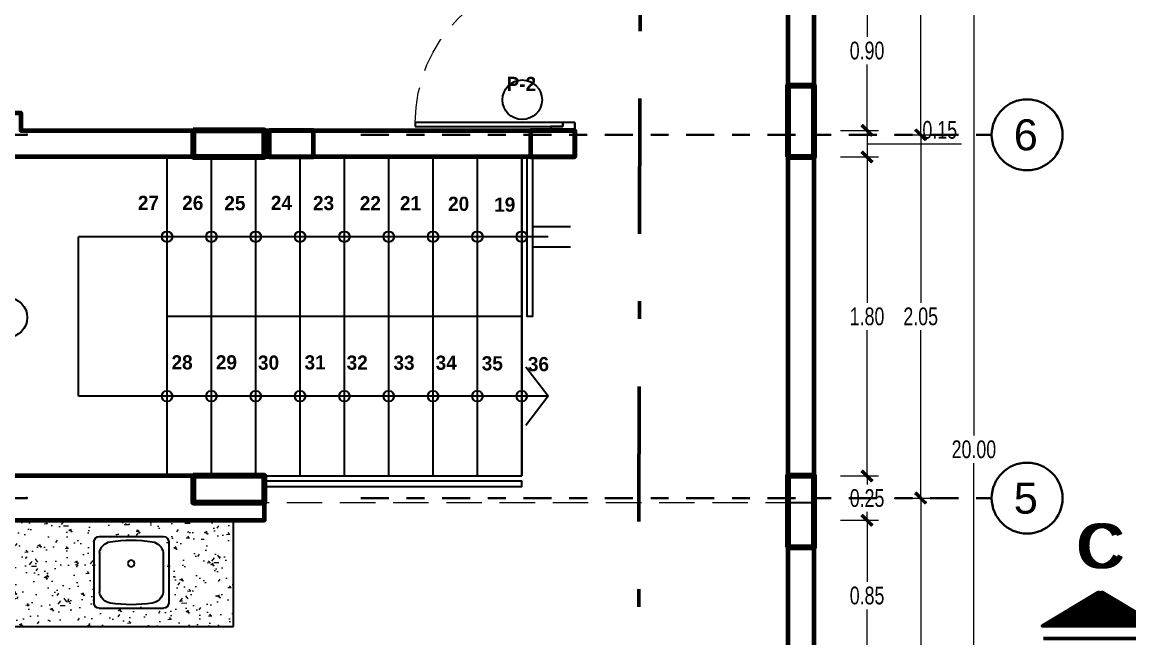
# Model space of a CAD drawing. Header units: millimetres. Extents: x 10610 to 10705, y -16613.7 to -16584.2.
# Drawn here: x 10637.86 to 10644.11, y -16598.11 to -16594.63 of the extents above; entities that cross this region are included whole.
import ezdxf
from ezdxf.enums import TextEntityAlignment as Align

# ---------------------------------------------------------------- set-up
doc = ezdxf.new("R2010")
doc.units = ezdxf.units.MM
for name, pattern in [('DASHDOTX2', [50.8, 25.4, -12.7, 0, -12.7]), ('HIDDEN', [0.375, 0.25, -0.125]), ('Punto & Rayas', [0.335139, 0.15875, -0.088194, 0, -0.088194])]:
    doc.linetypes.add(name, pattern=pattern)
doc.layers.add('0.2', color=2, linetype='Continuous')
doc.layers.add('Nuevo_Estructura - Forjados', color=7, linetype='Continuous')
for name, color, linetype, lineweight in [('0.6', 252, 'Continuous', 50), ('01_GRIS 250', 250, 'Continuous', 9), ('COLUMNAS', 6, 'Continuous', 20), ('Muro Alto', 1, 'Continuous', 80), ('Muro sin techar', 160, 'Continuous', 40), ('TEXTO AMBIENTES', 7, 'Continuous', 9)]:
    doc.layers.add(name, color=color, linetype=linetype, lineweight=lineweight)
doc.layers.add('Nuevo_Estructura - Forjados_Pluma_Nº__209', color=7, linetype='Continuous', lineweight=30, true_color=0x3e4f7b)
doc.layers.add('Nuevo_Estructura - Forjados_Pluma_Nº__219', color=7, linetype='Continuous', lineweight=13, true_color=0x404b6a)
doc.styles.add('arial narrow', font='ARIALNI.TTF')
doc.styles.add('Estilo_Generado_1', font='arial.ttf')
doc.styles.add('mahico', font='GOTHIC.TTF', dxfattribs={"width": 0.75})
doc.styles.add('TEXTO PRINCIPAL', font='swissek.ttf', dxfattribs={"height": 0.15})
doc.dimstyles.new('Copia de 50 P', dxfattribs={"dimtxt": 0.1, "dimasz": 0.01, "dimexe": 0.065, "dimexo": 0.0625, "dimgap": 0.025, "dimtad": 1, "dimtih": 1, "dimtoh": 1, "dimzin": 0, "dimdsep": 46, "dimtxsty": 'mahico', "dimblk": 'pa cotas', "dimcen": 0.09, "dimdle": 0.3, "dimclrd": 256, "dimclre": 256, "dimclrt": 256, "dimadec": 0, "dimazin": 0, "dimtfac": 1, "dimtofl": 0, "dimtmove": 0, "dimatfit": 3, "dimfxl": 0.15, "dimfxlon": 1, "dimtolj": 1, "dimtzin": 0, "dimlwd": 5, "dimlwe": 5, "dimarcsym": 0})

# ---------------------------------------------------------------- blocks, each defined once
blk = doc.blocks.new('puertas sss')
at = {"color": 244, "true_color": 0x991b1e}
for p, q in [((2962.3499, 159.0169), (2962.2149, 159.0169)), ((2962.2149, 159.0169), (2962.2149, 158.9719)), ((2962.3499, 159.0169), (2962.2149, 159.0169)), ((2962.2149, 158.9719), (2962.2824, 158.9719)), ((2962.2824, 158.9719), (2962.2824, 158.9944)), ((2962.2824, 158.9944), (2962.3499, 158.9944)), ((2962.3499, 158.9944), (2962.3499, 159.0169)), ((2962.2149, 158.1169), (2962.2149, 158.1619)), ((2962.2149, 158.1619), (2962.2824, 158.1619)), ((2962.2824, 158.1619), (2962.2824, 158.1394)), ((2962.2824, 158.1394), (2962.2824, 158.1619)), ((2962.2824, 158.1619), (2963.1149, 158.1619)), ((2963.1149, 158.1619), (2963.1149, 158.1394)), ((2962.3499, 158.1169), (2962.2149, 158.1169)), ((2962.3499, 158.1169), (2962.2149, 158.1169)), ((2962.2824, 158.1394), (2962.3499, 158.1394)), ((2963.1149, 158.1394), (2962.2824, 158.1394)), ((2962.3499, 158.1394), (2962.3499, 158.1169))]:
    blk.add_line(p, q, dxfattribs=at)
at = {"color": 244, "linetype": 'HIDDEN', "lineweight": 9, "ltscale": 0.8, "true_color": 0x991b1e}
blk.add_arc((2962.2824, 158.1619), 0.8325, 0, 90, dxfattribs=at)
blk = doc.blocks.new('rgergeg')
for p, q in [((10594.5642, -16435.2498), (10594.5642, -16435.6113)), ((10594.5942, -16435.2198), (10594.9392, -16435.2198)), ((10594.9692, -16435.2498), (10594.9692, -16435.6113)), ((10594.655, -16435.2502), (10594.8784, -16435.2502)), ((10594.655, -16435.6109), (10594.8784, -16435.6109)), ((10594.5942, -16435.6413), (10594.9392, -16435.6413))]:
    blk.add_line(p, q)
blk.add_circle((10594.716, -16435.4297), 0.0185)
blk.add_circle((10594.716, -16435.4297), 0.0185)
for centre, radius, start, end in [((10594.5942, -16435.2498), 0.03, 90, 180), ((10594.7867, -16434.4814), 0.75, 259.88522, 259.88549), ((10594.7467, -16434.4814), 0.75, 280.11451, 280.11478), ((10594.9392, -16435.2498), 0.03, 0, 90), ((10595.3347, -16435.4305), 0.75, 170.92128, 189.07872), ((10594.6681, -16435.324), 0.075, 100.11478, 170.92128), ((10594.7867, -16435.9885), 0.75, 100.11451, 100.11478), ((10594.8652, -16435.324), 0.075, 9.07872, 79.88522), ((10594.7467, -16435.9885), 0.75, 79.88522, 79.88549), ((10594.1987, -16435.4305), 0.75, 350.92128, 9.07872), ((10594.6681, -16435.5371), 0.075, 189.07872, 259.88522), ((10594.8652, -16435.5371), 0.075, 280.11478, 350.92128), ((10594.5942, -16435.6113), 0.03, 180, 270), ((10594.7867, -16434.8725), 0.75, 259.88522, 259.88549), ((10594.7467, -16434.8725), 0.75, 280.11451, 280.11478), ((10594.9392, -16435.6113), 0.03, 270, 0)]:
    blk.add_arc(centre, radius, start, end)
blk = doc.blocks.new('*X335')
at = {"color": 0}
for p, q in [((-18.3448, 8.7763), (-18.3299, 8.7912)), ((-18.3395, 8.7851), (-18.3299, 8.7947)), ((-18.3342, 8.794), (-18.3299, 8.7983)), ((-18.3713, 8.7321), (-18.3299, 8.7735)), ((-18.366, 8.7409), (-18.3299, 8.777)), ((-18.3607, 8.7498), (-18.3299, 8.7806)), ((-18.3554, 8.7586), (-18.3299, 8.7841)), ((-18.3501, 8.7674), (-18.3299, 8.7877)), ((-18.3892, 8.7), (-18.3299, 8.7594)), ((-18.3879, 8.6978), (-18.3299, 8.7558)), ((-18.3872, 8.7056), (-18.3299, 8.7629)), ((-18.3866, 8.6956), (-18.3299, 8.7523)), ((-18.3819, 8.7144), (-18.3299, 8.7664)), ((-18.3766, 8.7232), (-18.3299, 8.77)), ((-18.3853, 8.6934), (-18.3299, 8.7488)), ((-18.3839, 8.6912), (-18.3299, 8.7452)), ((-18.3826, 8.689), (-18.3299, 8.7417)), ((-18.3813, 8.6868), (-18.3299, 8.7382)), ((-18.3799, 8.6846), (-18.3299, 8.7346)), ((-18.3786, 8.6824), (-18.3299, 8.7311)), ((-18.3773, 8.6801), (-18.3299, 8.7276)), ((-18.376, 8.6779), (-18.3299, 8.724)), ((-18.3746, 8.6757), (-18.3299, 8.7205)), ((-18.3733, 8.6735), (-18.3299, 8.7169)), ((-18.372, 8.6713), (-18.3299, 8.7134)), ((-18.3707, 8.6691), (-18.3299, 8.7099)), ((-18.3693, 8.6669), (-18.3299, 8.7063)), ((-18.368, 8.6647), (-18.3299, 8.7028)), ((-18.3667, 8.6625), (-18.3299, 8.6993)), ((-18.3654, 8.6603), (-18.3299, 8.6957)), ((-18.364, 8.658), (-18.3299, 8.6922)), ((-18.3627, 8.6558), (-18.3299, 8.6887)), ((-18.3614, 8.6536), (-18.3299, 8.6851)), ((-18.3601, 8.6514), (-18.3299, 8.6816)), ((-18.3587, 8.6492), (-18.3299, 8.6781)), ((-18.3574, 8.647), (-18.3299, 8.6745)), ((-18.3561, 8.6448), (-18.3299, 8.671)), ((-18.3548, 8.6426), (-18.3299, 8.6674)), ((-18.3534, 8.6404), (-18.3299, 8.6639)), ((-18.3521, 8.6382), (-18.3299, 8.6604)), ((-18.3508, 8.6359), (-18.3299, 8.6568)), ((-18.3495, 8.6337), (-18.3299, 8.6533)), ((-18.3481, 8.6315), (-18.3299, 8.6498)), ((-18.3468, 8.6293), (-18.3299, 8.6462)), ((-18.3455, 8.6271), (-18.3299, 8.6427)), ((-18.3442, 8.6249), (-18.3299, 8.6392)), ((-18.3428, 8.6227), (-18.3299, 8.6356)), ((-18.3415, 8.6205), (-18.3299, 8.6321)), ((-18.3402, 8.6183), (-18.3299, 8.6286)), ((-18.3388, 8.6161), (-18.3299, 8.625)), ((-18.3375, 8.6139), (-18.3299, 8.6215)), ((-18.3362, 8.6116), (-18.3299, 8.6179)), ((-18.3349, 8.6094), (-18.3299, 8.6144)), ((-18.3335, 8.6072), (-18.3299, 8.6109)), ((-18.3322, 8.605), (-18.3299, 8.6073)), ((-18.3309, 8.6028), (-18.3299, 8.6038))]:
    blk.add_line(p, q, dxfattribs=at)
blk = doc.blocks.new('INDC')
at = {"layer": '0.6', "linetype": 'DASHDOTX2', "ltscale": 0.005}
blk.add_line((-0.0202, -0.0891), (-0.0202, 0.0893), dxfattribs=at)
at = {"layer": '0.6'}
blk.add_lwpolyline([(0, 0.0909), (0, -0.0909), (0.0545, 0)], close=True, dxfattribs=at)
at = {"xscale": -0.9085966123466278, "yscale": 0.9085966123466278, "zscale": 0.9085966123460401}
blk.add_blockref('*X335', (-16.6545, -7.9058), dxfattribs=at)
blk = doc.blocks.new('hjygfvdc')
at = {"layer": '0.6', "linetype": 'DASHDOTX2', "ltscale": 0.03}
blk.add_line((3035.269, 68.8445), (3035.3233, 92.8394), dxfattribs=at)
at = {"layer": '0.2'}
for p, xscale, yscale, zscale, rotation in [((3027.6997, 79.6235), 3.485268437144938, 3.485268437144938, 3.485268437144938, 90), ((3037.8868, 79.6235), -3.485268437144932, 3.485268437144932, 3.485268437144932, 270)]:
    blk.add_blockref('INDC', p, dxfattribs=dict(at, xscale=xscale, yscale=yscale, zscale=zscale, rotation=rotation))
at = {"color": 252, "style": 'TEXTO PRINCIPAL'}
for p in [(3027.7028, 80.0749), (3037.8836, 80.0749)]:
    blk.add_text('C', height=0.25, dxfattribs=at).set_placement(p, align=Align.MIDDLE)
blk = doc.blocks.new('REFREFREC')
at = {"layer": 'COLUMNAS', "color": 1, "lineweight": 80, "ltscale": 0.2}
for points in [[(10649.0411, -16635.9036), (10649.1911, -16635.9036), (10649.1911, -16635.5012), (10649.0411, -16635.5012)], [(10645.6888, -16635.7536), (10645.6888, -16635.9036), (10646.0911, -16635.9036), (10646.0911, -16635.7536)], [(10645.6888, -16637.7036), (10645.6888, -16637.8536), (10646.0911, -16637.8536), (10646.0911, -16637.7036)], [(10649.0411, -16638.1059), (10649.1911, -16638.1059), (10649.1911, -16637.7036), (10649.0411, -16637.7036)]]:
    blk.add_lwpolyline(points, close=True, dxfattribs=at)
at = {"layer": 'Muro Alto', "color": 6, "linetype": 'HIDDEN', "lineweight": 60}
for points in [[(10646.3661, -16635.9036), (10646.3661, -16635.7536), (10646.1161, -16635.7536), (10646.1161, -16635.9036)], [(10647.8411, -16635.9036), (10647.8411, -16635.7536), (10647.5911, -16635.7536), (10647.5911, -16635.9036)]]:
    blk.add_lwpolyline(points, close=True, dxfattribs=at)
blk = doc.blocks.new('Marcador de red estándar_2')
at = {"layer": 'Nuevo_Estructura - Forjados_Pluma_Nº__209', "color": 167, "linetype": 'Punto & Rayas', "lineweight": 30, "true_color": 0x3e4f7b}
for p, q in [((-0.9423, 0), (-4.5, 0)), ((0.9423, 0), (4.5, 0))]:
    blk.add_line(p, q, dxfattribs=at)
at = {"layer": 'Nuevo_Estructura - Forjados_Pluma_Nº__209', "color": 167, "linetype": 'Continuous', "lineweight": 30, "true_color": 0x3e4f7b}
blk.add_circle((-4.7, 0), 0.2, dxfattribs=at)
at = {"layer": 'Nuevo_Estructura - Forjados_Pluma_Nº__209', "color": 167, "linetype": 'Punto & Rayas', "lineweight": 30, "true_color": 0x3e4f7b}
blk.add_point((0.9423, 0), dxfattribs=at)
blk.add_point((0.9423, 0), dxfattribs=at)
at = {"layer": 'Nuevo_Estructura - Forjados_Pluma_Nº__219', "color": 167, "lineweight": 13, "true_color": 0x404b6a, "style": 'Estilo_Generado_1'}
for tag, p in [('AC_MarkerText_1_0', (-4.7, -0.1675)), ('AC_MarkerText_1_1', (4.7, -0.1675))]:
    blk.add_attdef(tag, text='', height=0.175, rotation=180, dxfattribs=at).set_placement(p, align=Align.TOP_CENTER)
blk = doc.blocks.new('pa cotas')
h = blk.add_hatch(color=256)
h.paths.add_polyline_path([(2.38, 3.09), (-3.09, -2.38), (-2.38, -3.09)])
h.paths.add_polyline_path([(3.09, 2.38), (2.38, 3.09), (-2.38, -3.09)])
blk.add_line((-2.38, -3.09), (2.38, 3.09))
blk.add_lwpolyline([(3.09, 2.38), (2.38, 3.09), (-3.09, -2.38), (-2.38, -3.09)], close=True)
blk = doc.blocks.new('*D665')
at = {"lineweight": 5, "transparency": 16777216}
for p, q in [((10608.2027, -16552.1931), (10608.4177, -16552.1931)), ((10608.3527, -16552.2031), (10608.3527, -16562.1156)), ((10608.3527, -16572.1831), (10608.3527, -16562.2706)), ((10608.3527, -16572.1931), (10608.4177, -16572.1931))]:
    blk.add_line(p, q, dxfattribs=at)
at = {"layer": 'Defpoints', "color": 0, "transparency": 16777216}
for p in [(10607.4527, -16552.1931), (10608.3527, -16572.1931), (10608.3527, -16572.1931)]:
    blk.add_point(p, dxfattribs=at)
at = {"lineweight": 5, "transparency": 16777216, "xscale": 0.01, "yscale": 0.01, "zscale": 0.01}
for p, rotation in [((10608.3527, -16552.1931), 90), ((10608.3527, -16572.1931), 270)]:
    blk.add_blockref('pa cotas', p, dxfattribs=dict(at, rotation=rotation))
at = {"transparency": 16777216, "insert": (10608.3527, -16562.1931), "char_height": 0.1, "attachment_point": 5, "style": 'mahico'}
blk.add_mtext('\\A1;20.00', dxfattribs=at)
blk = doc.blocks.new('*D669')
at = {"lineweight": 5, "transparency": 16777216}
for p, q in [((10607.9027, -16557.9681), (10608.1177, -16557.9681)), ((10608.0527, -16557.9781), (10608.0527, -16559.1156)), ((10608.0527, -16560.4081), (10608.0527, -16559.2706)), ((10607.9027, -16560.4181), (10608.1177, -16560.4181))]:
    blk.add_line(p, q, dxfattribs=at)
at = {"layer": 'Defpoints', "color": 0, "transparency": 16777216}
for p in [(10607.4527, -16557.9681), (10607.4527, -16560.4181), (10608.0527, -16560.4181)]:
    blk.add_point(p, dxfattribs=at)
at = {"lineweight": 5, "transparency": 16777216, "xscale": 0.01, "yscale": 0.01, "zscale": 0.01}
for p, rotation in [((10608.0527, -16557.9681), 90), ((10608.0527, -16560.4181), 270)]:
    blk.add_blockref('pa cotas', p, dxfattribs=dict(at, rotation=rotation))
at = {"transparency": 16777216, "insert": (10608.0527, -16559.1931), "char_height": 0.1, "attachment_point": 5, "style": 'mahico'}
blk.add_mtext('\\A1;2.45', dxfattribs=at)
blk = doc.blocks.new('*D670')
at = {"lineweight": 5, "transparency": 16777216}
for p, q in [((10607.9027, -16560.4181), (10608.1177, -16560.4181)), ((10608.0527, -16560.4281), (10608.0527, -16561.3656)), ((10608.0527, -16562.4581), (10608.0527, -16561.5206)), ((10607.9027, -16562.4681), (10608.1177, -16562.4681))]:
    blk.add_line(p, q, dxfattribs=at)
at = {"layer": 'Defpoints', "color": 0, "transparency": 16777216}
for p in [(10607.4527, -16560.4181), (10607.4527, -16562.4681), (10608.0527, -16562.4681)]:
    blk.add_point(p, dxfattribs=at)
at = {"lineweight": 5, "transparency": 16777216, "xscale": 0.01, "yscale": 0.01, "zscale": 0.01}
for p, rotation in [((10608.0527, -16560.4181), 90), ((10608.0527, -16562.4681), 270)]:
    blk.add_blockref('pa cotas', p, dxfattribs=dict(at, rotation=rotation))
at = {"transparency": 16777216, "insert": (10608.0527, -16561.4431), "char_height": 0.1, "attachment_point": 5, "style": 'mahico'}
blk.add_mtext('\\A1;2.05', dxfattribs=at)
blk = doc.blocks.new('*D671')
at = {"lineweight": 5, "transparency": 16777216}
for p, q in [((10607.9027, -16562.4681), (10608.1177, -16562.4681)), ((10608.0527, -16562.4781), (10608.0527, -16564.0156)), ((10608.0527, -16565.7081), (10608.0527, -16564.1706)), ((10607.9027, -16565.7181), (10608.1177, -16565.7181))]:
    blk.add_line(p, q, dxfattribs=at)
at = {"layer": 'Defpoints', "color": 0, "transparency": 16777216}
for p in [(10607.4527, -16562.4681), (10607.4527, -16565.7181), (10608.0527, -16565.7181)]:
    blk.add_point(p, dxfattribs=at)
at = {"lineweight": 5, "transparency": 16777216, "xscale": 0.01, "yscale": 0.01, "zscale": 0.01}
for p, rotation in [((10608.0527, -16562.4681), 90), ((10608.0527, -16565.7181), 270)]:
    blk.add_blockref('pa cotas', p, dxfattribs=dict(at, rotation=rotation))
at = {"transparency": 16777216, "insert": (10608.0527, -16564.0931), "char_height": 0.1, "attachment_point": 5, "style": 'mahico'}
blk.add_mtext('\\A1;3.25', dxfattribs=at)
blk = doc.blocks.new('*D797')
at = {"lineweight": 5, "transparency": 16777216}
for p, q in [((10642.4786, -16594.3435), (10642.6936, -16594.3435)), ((10642.6286, -16594.3535), (10642.6286, -16594.716)), ((10642.6286, -16595.2335), (10642.6286, -16594.871)), ((10642.4786, -16595.2435), (10642.6936, -16595.2435))]:
    blk.add_line(p, q, dxfattribs=at)
at = {"layer": 'Defpoints', "color": 0, "transparency": 16777216}
for p in [(10641.4312, -16594.3435), (10640.9812, -16595.2435), (10642.6286, -16595.2435)]:
    blk.add_point(p, dxfattribs=at)
at = {"lineweight": 5, "transparency": 16777216, "xscale": 0.01, "yscale": 0.01, "zscale": 0.01}
for p, rotation in [((10642.6286, -16594.3435), 90), ((10642.6286, -16595.2435), 270)]:
    blk.add_blockref('pa cotas', p, dxfattribs=dict(at, rotation=rotation))
at = {"transparency": 16777216, "insert": (10642.6286, -16594.7935), "char_height": 0.1, "attachment_point": 5, "style": 'mahico'}
blk.add_mtext('\\A1;0.90', dxfattribs=at)
blk = doc.blocks.new('*D798')
at = {"lineweight": 5, "transparency": 16777216}
for p, q in [((10642.4786, -16595.2435), (10642.6936, -16595.2435)), ((10642.6286, -16595.2535), (10642.6286, -16595.3835)), ((10642.6286, -16595.3185), (10642.9162, -16595.3185)), ((10642.9162, -16595.3185), (10643.1608, -16595.3185)), ((10642.4786, -16595.3935), (10642.6936, -16595.3935))]:
    blk.add_line(p, q, dxfattribs=at)
at = {"layer": 'Defpoints', "color": 0, "transparency": 16777216}
for p in [(10640.9812, -16595.2435), (10640.9812, -16595.3935), (10642.6286, -16595.3935)]:
    blk.add_point(p, dxfattribs=at)
at = {"lineweight": 5, "transparency": 16777216, "xscale": 0.01, "yscale": 0.01, "zscale": 0.01}
for p, rotation in [((10642.6286, -16595.2435), 90), ((10642.6286, -16595.3935), 270)]:
    blk.add_blockref('pa cotas', p, dxfattribs=dict(at, rotation=rotation))
at = {"transparency": 16777216, "insert": (10643.0385, -16595.241), "char_height": 0.1, "attachment_point": 5, "style": 'mahico'}
blk.add_mtext('\\A1;0.15', dxfattribs=at)
blk = doc.blocks.new('*D799')
at = {"lineweight": 5, "transparency": 16777216}
for p, q in [((10642.4786, -16595.3935), (10642.6936, -16595.3935)), ((10642.6286, -16595.4035), (10642.6286, -16596.216)), ((10642.6286, -16597.1835), (10642.6286, -16596.371)), ((10642.4786, -16597.1935), (10642.6936, -16597.1935))]:
    blk.add_line(p, q, dxfattribs=at)
at = {"layer": 'Defpoints', "color": 0, "transparency": 16777216}
for p in [(10640.9812, -16595.3935), (10640.6812, -16597.1935), (10642.6286, -16597.1935)]:
    blk.add_point(p, dxfattribs=at)
at = {"lineweight": 5, "transparency": 16777216, "xscale": 0.01, "yscale": 0.01, "zscale": 0.01}
for p, rotation in [((10642.6286, -16595.3935), 90), ((10642.6286, -16597.1935), 270)]:
    blk.add_blockref('pa cotas', p, dxfattribs=dict(at, rotation=rotation))
at = {"transparency": 16777216, "insert": (10642.6286, -16596.2935), "char_height": 0.1, "attachment_point": 5, "style": 'mahico'}
blk.add_mtext('\\A1;1.80', dxfattribs=at)
blk = doc.blocks.new('*D800')
at = {"lineweight": 5, "transparency": 16777216}
for p, q in [((10642.4786, -16597.1935), (10642.6936, -16597.1935)), ((10642.6286, -16597.2035), (10642.6286, -16597.241)), ((10642.4786, -16597.4435), (10642.6936, -16597.4435)), ((10642.6286, -16597.4335), (10642.6286, -16597.396))]:
    blk.add_line(p, q, dxfattribs=at)
at = {"layer": 'Defpoints', "color": 0, "transparency": 16777216}
for p in [(10640.6812, -16597.1935), (10639.2312, -16597.4435), (10642.6286, -16597.4435)]:
    blk.add_point(p, dxfattribs=at)
at = {"lineweight": 5, "transparency": 16777216, "xscale": 0.01, "yscale": 0.01, "zscale": 0.01}
for p, rotation in [((10642.6286, -16597.1935), 90), ((10642.6286, -16597.4435), 270)]:
    blk.add_blockref('pa cotas', p, dxfattribs=dict(at, rotation=rotation))
at = {"transparency": 16777216, "insert": (10642.6286, -16597.3185), "char_height": 0.1, "attachment_point": 5, "style": 'mahico'}
blk.add_mtext('\\A1;0.25', dxfattribs=at)
blk = doc.blocks.new('*D801')
at = {"lineweight": 5, "transparency": 16777216}
for p, q in [((10642.4786, -16597.4435), (10642.6936, -16597.4435)), ((10642.6286, -16597.4535), (10642.6286, -16597.791)), ((10642.6286, -16598.2835), (10642.6286, -16597.946)), ((10642.4786, -16598.2935), (10642.6936, -16598.2935))]:
    blk.add_line(p, q, dxfattribs=at)
at = {"layer": 'Defpoints', "color": 0, "transparency": 16777216}
for p in [(10639.2312, -16597.4435), (10642.1812, -16598.2935), (10642.6286, -16598.2935)]:
    blk.add_point(p, dxfattribs=at)
at = {"lineweight": 5, "transparency": 16777216, "xscale": 0.01, "yscale": 0.01, "zscale": 0.01}
for p, rotation in [((10642.6286, -16597.4435), 90), ((10642.6286, -16598.2935), 270)]:
    blk.add_blockref('pa cotas', p, dxfattribs=dict(at, rotation=rotation))
at = {"transparency": 16777216, "insert": (10642.6286, -16597.8685), "char_height": 0.1, "attachment_point": 5, "style": 'mahico'}
blk.add_mtext('\\A1;0.85', dxfattribs=at)
blk = doc.blocks.new('fdvfvfdvdf')
at = {"layer": 'Nuevo_Estructura - Forjados', "color": 8, "linetype": 'Continuous', "lineweight": 15}
ref = blk.add_blockref('Marcador de red estándar_2', (10603.9527, -16560.4181), dxfattribs=dict(at, rotation=180))
ref.add_attrib('AC_MarkerText_1', '6', dxfattribs={"layer": 'Nuevo_Estructura - Forjados_Pluma_Nº__219', "color": 167, "lineweight": 13, "true_color": 0x404b6a, "height": 0.175, "style": 'Estilo_Generado_1'}).set_placement((10608.6454, -16560.3306), align=Align.TOP_CENTER)
ref = blk.add_blockref('Marcador de red estándar_2', (10603.9527, -16562.4681), dxfattribs=dict(at, rotation=180))
ref.add_attrib('AC_MarkerText_1', '5', dxfattribs={"layer": 'Nuevo_Estructura - Forjados_Pluma_Nº__219', "color": 167, "lineweight": 13, "true_color": 0x404b6a, "height": 0.175, "style": 'Estilo_Generado_1'}).set_placement((10608.6454, -16562.3806), align=Align.TOP_CENTER)
dim = blk.add_linear_dim(base=(10608.3527, -16572.1931), p1=(10607.4527, -16552.1931), p2=(10608.3527, -16572.1931), angle=270, dimstyle='Copia de 50 P')
dim.commit()
dim.dimension.update_dxf_attribs({"geometry": '*D665', "text_midpoint": (10608.3527, -16562.1931)})
for base, p1, p2, picture, middle in [((10608.0527, -16560.4181), (10607.4527, -16557.9681), (10607.4527, -16560.4181), '*D669', (10608.0527, -16559.1931)), ((10608.0527, -16562.4681), (10607.4527, -16560.4181), (10607.4527, -16562.4681), '*D670', (10608.0527, -16561.4431)), ((10608.0527, -16565.7181), (10607.4527, -16562.4681), (10607.4527, -16565.7181), '*D671', (10608.0527, -16564.0931))]:
    dim = blk.add_linear_dim(base=base, p1=p1, p2=p2, angle=270, dimstyle='Copia de 50 P', override={"dimtmove": 1})
    dim.commit()
    dim.dimension.update_dxf_attribs({"geometry": picture, "text_midpoint": middle})

msp = doc.modelspace()

# ---------------------------------------------------------------- hatches: boundary and pattern name
at = {"layer": '01_GRIS 250', "true_color": 0xc7c8ca}
h = msp.add_hatch(dxfattribs=at)
h.set_pattern_fill('AR-CONC', color=9, scale=0.001, angle=1575, style=0)
h.set_pattern_definition([(185, (100.83917, -138.6641), (-0.1175533794, 0.1400946503), [0.01905, -0.20955]), (130, (100.83917, -138.6641), (-0.1101767286, -0.1600184531), [0.01524, -0.1676405842]), (235.4514447, (100.82937, -138.65243), (-0.2277301021, -0.0199237976), [0.0161900088, -0.1780902446]), (181.1842, (100.80325, -138.70002), (-0.161953413, 0.2214102432), [0.028575, -0.314325]), (231.6355576, (100.78975, -138.68157), (-0.3428267636, -0.0070866175), [0.024285023, -0.267135608]), (126.1841512, (100.80325, -138.70002), (-0.3428267636, -0.0070866175), [0.022859967, -0.251459732]), (156, (100.79427, -138.67308), (-0.0348951491, 0.1795199793), [0.01905, -0.20955]), (101, (100.79427, -138.67308), (-0.1739411932, -0.0865399265), [0.01524, -0.16764]), (206.451445, (100.79136, -138.65812), (-0.2088363427, 0.0929800519), [0.0161900088, -0.1780899376]), (172.5, (100.83917, -138.6641), (-0.06197341367, -0.05760546907), [0, -0.165608, 0, -0.17018, 0, -0.168275]), (142.5, (100.83917, -138.6641), (-0.11808700027, -0.0235897273), [0, -0.097028, 0, -0.161798, 0, -0.064135]), (102.5, (100.87922, -138.70415), (-0.09182619558, 0.09992786303), [0, -0.0635, 0, -0.19812, 0, -0.26289]), (92.5, (100.89718, -138.72211), (-0.1227223929, 0.0867639044), [0, -0.08255, 0, -0.131572, 0, -0.18669])])
h.paths.add_polyline_path([(10639.0562, -16597.4435), (10636.9573, -16597.4435), (10636.9573, -16598.0435), (10639.0562, -16598.0435)])
h.paths.add_polyline_path([(10638.277, -16597.5445), (10638.681, -16597.5445), (10638.681, -16597.9319), (10638.277, -16597.9319)], flags=16)
h.paths.add_polyline_path([(10636.0573, -16597.4435), (10635.4812, -16597.4435), (10635.4812, -16598.0435), (10636.0573, -16598.0435)])

# ---------------------------------------------------------------- linework, layer by layer
for p, q in [((10642.3312, -16607.0435), (10642.3312, -16587.0435)), ((10642.1812, -16598.2935), (10642.1812, -16588.7435)), ((10640.9812, -16595.1985), (10640.9812, -16595.3935)), ((10637.6812, -16595.3935), (10640.9812, -16595.3935)), ((10638.6812, -16596.2935), (10638.6812, -16595.3935)), ((10638.9312, -16596.2935), (10638.9312, -16595.3935)), ((10639.1812, -16596.2935), (10639.1812, -16595.3935)), ((10639.4312, -16596.2935), (10639.4312, -16595.3935)), ((10639.6812, -16596.2935), (10639.6812, -16595.3935)), ((10639.9312, -16596.2935), (10639.9312, -16595.3935)), ((10640.1812, -16596.2935), (10640.1812, -16595.3935)), ((10640.4312, -16596.2935), (10640.4312, -16595.3935)), ((10640.6812, -16596.2935), (10640.6812, -16595.3935)), ((10640.7486, -16595.7866), (10640.9554, -16595.7866)), ((10638.1812, -16596.7435), (10638.1812, -16595.8435)), ((10640.7486, -16595.9004), (10640.9554, -16595.9004)), ((10638.6812, -16597.1935), (10638.6812, -16596.2935)), ((10640.6812, -16596.2935), (10638.6812, -16596.2935)), ((10638.9312, -16597.1935), (10638.9312, -16596.2935)), ((10639.1812, -16597.1935), (10639.1812, -16596.2935)), ((10639.4312, -16597.1935), (10639.4312, -16596.2935)), ((10639.6812, -16597.1935), (10639.6812, -16596.2935)), ((10639.9312, -16597.1935), (10639.9312, -16596.2935)), ((10640.1812, -16597.1935), (10640.1812, -16596.2935)), ((10640.4312, -16597.1935), (10640.4312, -16596.2935)), ((10640.6812, -16597.1935), (10640.6812, -16596.2935)), ((10638.6812, -16596.7435), (10638.1812, -16596.7435)), ((10637.6812, -16597.1935), (10640.6812, -16597.1935)), ((10642.1812, -16597.3435), (10642.3312, -16597.3435)), ((10639.0562, -16598.0435), (10639.0562, -16597.4435)), ((10635.4812, -16598.0435), (10639.0562, -16598.0435))]:
    msp.add_line(p, q)
msp.add_lwpolyline([(10635.3312, -16587.0435), (10642.3312, -16587.0435), (10642.3312, -16607.0435), (10635.3312, -16607.0435)], close=True)
at = {"lineweight": 60}
for points in [[(10637.5312, -16595.8435), (10637.5312, -16595.3935), (10635.3312, -16595.3935), (10635.3312, -16592.6935), (10639.3812, -16592.6935), (10639.3812, -16592.9435), (10637.8562, -16592.9435), (10637.8562, -16594.4935), (10637.7062, -16594.4935), (10637.7062, -16592.8435), (10635.6312, -16592.8435), (10635.6312, -16592.9435), (10635.4812, -16592.9435), (10635.4812, -16595.1435), (10635.6312, -16595.1435), (10635.6312, -16595.2435), (10637.3812, -16595.2435), (10637.3812, -16595.1435), (10637.8562, -16595.1435), (10637.8562, -16595.2435), (10640.9812, -16595.2435), (10640.9812, -16595.3935), (10637.6812, -16595.3935), (10637.6812, -16595.8435)], [(10642.1812, -16604.0435), (10642.3312, -16604.0435), (10642.3312, -16592.6935), (10640.8312, -16592.6935), (10640.8312, -16594.3435), (10641.4312, -16594.3435), (10641.4312, -16594.1935), (10640.9812, -16594.1935), (10640.9812, -16592.8435), (10642.1812, -16592.8435), (10642.1812, -16598.2935), (10641.5812, -16598.2935), (10641.5812, -16599.8935), (10642.1812, -16599.8935)], [(10635.3312, -16603.4435), (10635.4812, -16603.4435), (10635.4812, -16597.4435), (10639.2312, -16597.4435), (10639.2312, -16597.1935), (10637.6812, -16597.1935), (10637.6812, -16596.7435), (10637.5312, -16596.7435), (10637.5312, -16597.1935), (10635.3312, -16597.1935)]]:
    msp.add_lwpolyline(points, close=True, dxfattribs=at)
for points in [[(10640.6812, -16595.3935), (10640.6812, -16596.2935)], [(10640.7412, -16595.3935), (10640.7412, -16596.2935), (10640.7112, -16596.2935), (10640.7112, -16595.3935)], [(10640.8312, -16595.8435), (10638.1812, -16595.8435)], [(10640.6812, -16596.2935), (10640.6812, -16597.1935)], [(10640.8312, -16596.7435), (10640.7053, -16596.5788)], [(10640.8312, -16596.7435), (10638.6812, -16596.7435)], [(10640.8312, -16596.7435), (10640.7053, -16596.9082)], [(10639.2312, -16597.2535), (10640.6812, -16597.2535), (10640.6812, -16597.2235), (10639.2312, -16597.2235)]]:
    msp.add_lwpolyline(points)
for centre, radius in [((10640.6844, -16595.0705), 0.1114), ((10638.6812, -16595.8435), 0.03), ((10638.9312, -16595.8435), 0.03), ((10639.1812, -16595.8435), 0.03), ((10639.4312, -16595.8435), 0.03), ((10639.6812, -16595.8435), 0.03), ((10639.9312, -16595.8435), 0.03), ((10640.1812, -16595.8435), 0.03), ((10640.4312, -16595.8435), 0.03), ((10640.6812, -16595.8435), 0.03), ((10637.7815, -16596.2992), 0.1114), ((10638.6812, -16596.7435), 0.03), ((10638.9312, -16596.7435), 0.03), ((10639.1812, -16596.7435), 0.03), ((10639.4312, -16596.7435), 0.03), ((10639.6812, -16596.7435), 0.03), ((10639.9312, -16596.7435), 0.03), ((10640.1812, -16596.7435), 0.03), ((10640.4312, -16596.7435), 0.03), ((10640.6812, -16596.7435), 0.03)]:
    msp.add_circle(centre, radius)
at = {"layer": 'Muro sin techar', "color": 251, "linetype": 'HIDDEN', "lineweight": 9, "ltscale": 0.8, "true_color": 0x636466}
msp.add_line((10639.0562, -16597.3435), (10642.1812, -16597.3435), dxfattribs=at)

# ---------------------------------------------------------------- block references
at = {"lineweight": 70}
for p in [(7606.0476, -16677.6628), (7616.2554, -16677.6628)]:
    msp.add_blockref('hjygfvdc', p, dxfattribs=at)
for name, p in [('fdvfvfdvdf', (34.8784, -34.8504)), ('REFREFREC', (-6.86, 40.5101))]:
    msp.add_blockref(name, p)
at = {"xscale": -1}
msp.add_blockref('puertas sss', (13603.1961, -16753.3604), dxfattribs=at)
at = {"xscale": -1, "rotation": 90}
msp.add_blockref('rgergeg', (-5796.9509, -6002.971), dxfattribs=at)

# ---------------------------------------------------------------- texts
at = {"layer": 'TEXTO AMBIENTES', "char_height": 0.166359, "style": 'arial narrow'}
for s, insert, width, attachment_point in [('{\\fCentury Gothic|b1|i0|c0|p34;\\H0.48089x;P-2\\fCentury Gothic|b1|i1|c0|p34;\\H2.0795x; }', (10640.596, -16594.9412), 0.164424, 1), ('\\pxqc;{\\fCentury Gothic|b1|i0|c0|p34;\\H0.48089x;27\\fCentury Gothic|b1|i1|c0|p34;\\H2.0795x; }', (10638.6208, -16595.6124), 0.089369, 3), ('\\pxqc;{\\fCentury Gothic|b1|i0|c0|p34;\\H0.48089x;26\\fCentury Gothic|b1|i1|c0|p34;\\H2.0795x; }', (10638.8708, -16595.6124), 0.089369, 3), ('\\pxqc;{\\fCentury Gothic|b1|i0|c0|p34;\\H0.48089x;25\\fCentury Gothic|b1|i1|c0|p34;\\H2.0795x; }', (10639.1083, -16595.6137), 0.089369, 3), ('\\pxqc;{\\fCentury Gothic|b1|i0|c0|p34;\\H0.48089x;24\\fCentury Gothic|b1|i1|c0|p34;\\H2.0795x; }', (10639.3708, -16595.6124), 0.089369, 3), ('\\pxqc;{\\fCentury Gothic|b1|i0|c0|p34;\\H0.48089x;23\\fCentury Gothic|b1|i1|c0|p34;\\H2.0795x; }', (10639.6083, -16595.6137), 0.089369, 3), ('\\pxqc;{\\fCentury Gothic|b1|i0|c0|p34;\\H0.48089x;22\\fCentury Gothic|b1|i1|c0|p34;\\H2.0795x; }', (10639.8723, -16595.6143), 0.089369, 3), ('\\pxqc;{\\fCentury Gothic|b1|i0|c0|p34;\\H0.48089x;21\\fCentury Gothic|b1|i1|c0|p34;\\H2.0795x; }', (10640.0986, -16595.6143), 0.089369, 3), ('\\pxqc;{\\fCentury Gothic|b1|i0|c0|p34;\\H0.48089x;20\\fCentury Gothic|b1|i1|c0|p34;\\H2.0795x; }', (10640.3701, -16595.6177), 0.089369, 3), ('\\pxqc;{\\fCentury Gothic|b1|i0|c0|p34;\\H0.48089x;19\\fCentury Gothic|b1|i1|c0|p34;\\H2.0795x; }', (10640.6302, -16595.6222), 0.089369, 3), ('\\pxqc;{\\fCentury Gothic|b1|i0|c0|p34;\\H0.48089x;28\\fCentury Gothic|b1|i1|c0|p34;\\H2.0795x; }', (10638.8106, -16596.5124), 0.089369, 3), ('\\pxqc;{\\fCentury Gothic|b1|i0|c0|p34;\\H0.48089x;29\\fCentury Gothic|b1|i1|c0|p34;\\H2.0795x; }', (10639.0606, -16596.5124), 0.089369, 3), ('\\pxqc;{\\fCentury Gothic|b1|i0|c0|p34;\\H0.48089x;30\\fCentury Gothic|b1|i1|c0|p34;\\H2.0795x; }', (10639.2981, -16596.5137), 0.089369, 3), ('\\pxqc;{\\fCentury Gothic|b1|i0|c0|p34;\\H0.48089x;31\\fCentury Gothic|b1|i1|c0|p34;\\H2.0795x; }', (10639.5606, -16596.5124), 0.089369, 3), ('\\pxqc;{\\fCentury Gothic|b1|i0|c0|p34;\\H0.48089x;32\\fCentury Gothic|b1|i1|c0|p34;\\H2.0795x; }', (10639.7981, -16596.5137), 0.089369, 3), ('\\pxqc;{\\fCentury Gothic|b1|i0|c0|p34;\\H0.48089x;33\\fCentury Gothic|b1|i1|c0|p34;\\H2.0795x; }', (10640.0621, -16596.5143), 0.089369, 3), ('\\pxqc;{\\fCentury Gothic|b1|i0|c0|p34;\\H0.48089x;34\\fCentury Gothic|b1|i1|c0|p34;\\H2.0795x; }', (10640.3001, -16596.5143), 0.089369, 3), ('\\pxqc;{\\fCentury Gothic|b1|i0|c0|p34;\\H0.48089x;35\\fCentury Gothic|b1|i1|c0|p34;\\H2.0795x; }', (10640.5599, -16596.5177), 0.089369, 3), ('\\pxqc;{\\fCentury Gothic|b1|i0|c0|p34;\\H0.48089x;36\\fCentury Gothic|b1|i1|c0|p34;\\H2.0795x; }', (10640.82, -16596.5222), 0.089369, 3)]:
    msp.add_mtext(s, dxfattribs=dict(at, insert=insert, width=width, attachment_point=attachment_point))

# ---------------------------------------------------------------- dimensions: what is measured, and where the dimension line sits
for base, p1, p2, picture, middle in [((10642.6286, -16595.2435), (10641.4312, -16594.3435), (10640.9812, -16595.2435), '*D797', (10642.6286, -16594.7935)), ((10642.6286, -16595.3935), (10640.9812, -16595.2435), (10640.9812, -16595.3935), '*D798', (10642.9412, -16595.241)), ((10642.6286, -16597.1935), (10640.9812, -16595.3935), (10640.6812, -16597.1935), '*D799', (10642.6286, -16596.2935)), ((10642.6286, -16597.4435), (10640.6812, -16597.1935), (10639.2312, -16597.4435), '*D800', (10642.6286, -16597.3185)), ((10642.6286, -16598.2935), (10639.2312, -16597.4435), (10642.1812, -16598.2935), '*D801', (10642.6286, -16597.8685))]:
    dim = msp.add_linear_dim(base=base, p1=p1, p2=p2, angle=90, dimstyle='Copia de 50 P', override={"dimtmove": 1})
    dim.commit()
    dim.dimension.update_dxf_attribs({"geometry": picture, "text_midpoint": middle})

doc.saveas('drawing.dxf')
